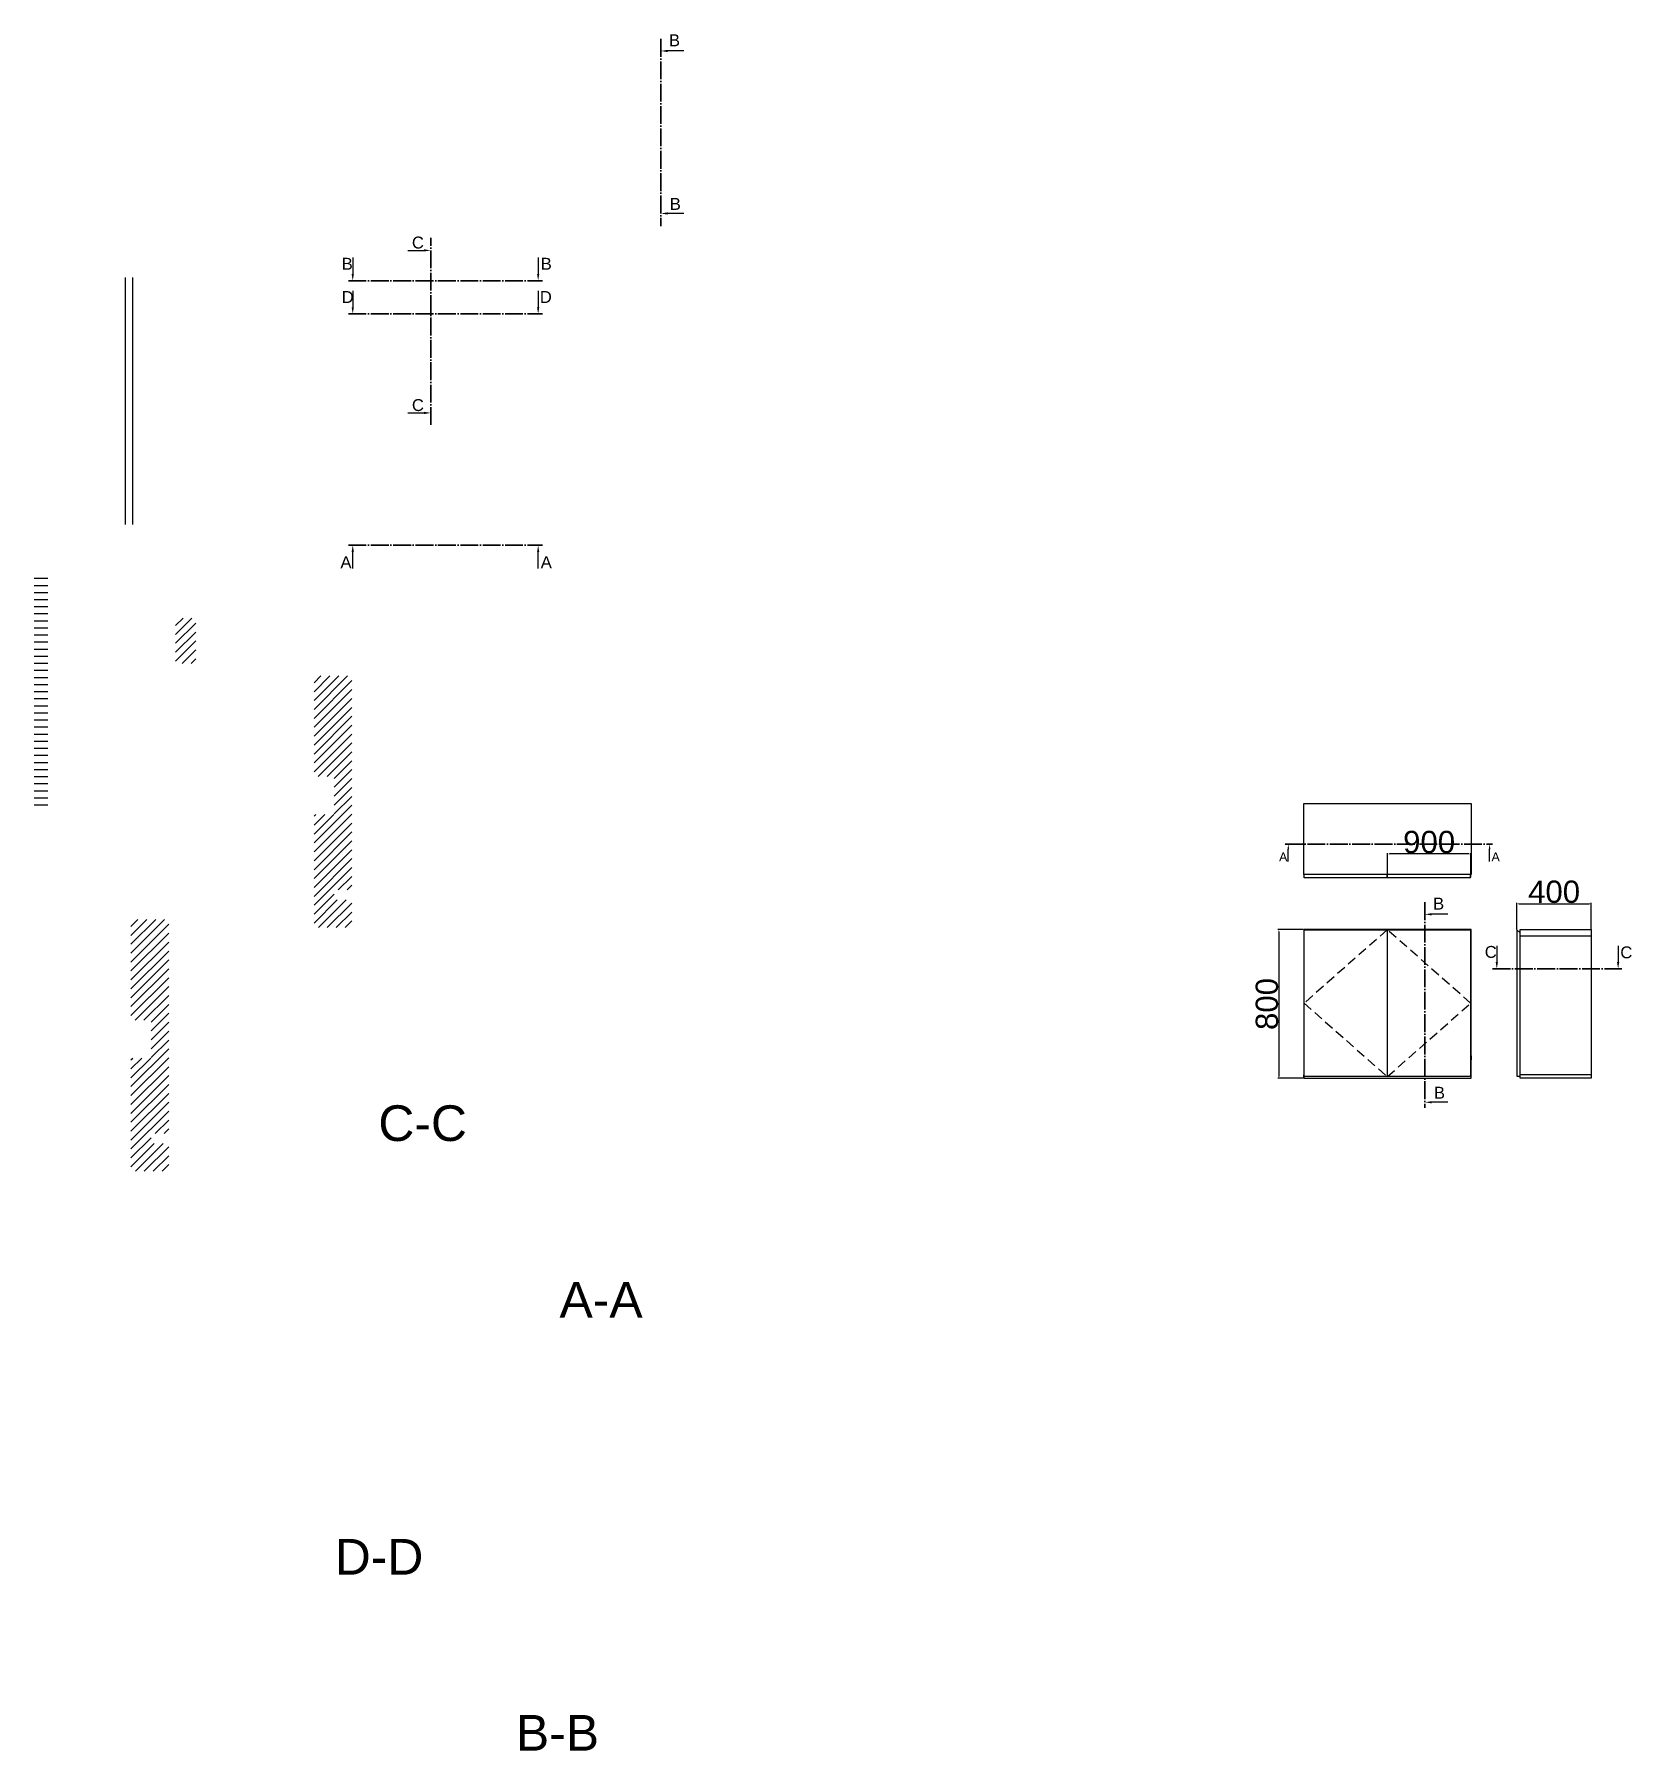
# Model space of a CAD drawing. Header units: millimetres. Extents: x -8279 to 76201, y -81 to 21625.
# Drawn here: x 3776 to 5925, y 19129 to 21438 of the extents above; entities that cross this region are included whole.
import ezdxf

# ---------------------------------------------------------------- set-up
doc = ezdxf.new("R2010")
doc.units = ezdxf.units.MM
doc.linetypes.add('ACAD_ISO04W100', pattern=[30, 24, -3, 0, -3])
doc.linetypes.add('DASHED', pattern=[19.05, 12.7, -6.35])
doc.layers.add('中心線', color=2, linetype='ACAD_ISO04W100', lineweight=35)
doc.layers.add('尺寸線', color=3, linetype='Continuous', lineweight=25)
doc.layers.add('剖面線', color=4, linetype='Continuous')
doc.styles.get("Standard").update_dxf_attribs({"font": 'Arial.ttf'})
doc.dimstyles.new('ISO-25', dxfattribs={"dimtxt": 30, "dimasz": 2.5, "dimexe": 1.25, "dimexo": 0.625, "dimtad": 1, "dimtxsty": 'Standard', "dimcen": 2.5, "dimadec": 0, "dimazin": 0, "dimtfac": 1, "dimtmove": 0, "dimatfit": 3, "dimfxl": 1, "dimarcsym": 0})
pattern_1 = [(45, (1943.346, 16321.9405), (-5.984613, 5.984613), [])]

# ---------------------------------------------------------------- blocks, each defined once
blk = doc.blocks.new('*D233')
at = {"color": 0, "lineweight": -2, "transparency": 16777216}
for p, q in [((5770.5, 20234), (5770.5, 20270)), ((5773, 20268.7), (5868, 20268.7)), ((5870.5, 20234.5), (5870.5, 20270))]:
    blk.add_line(p, q, dxfattribs=at)
at = {"color": 0, "transparency": 16777216}
for points in [[(5773, 20269.1), (5773, 20268.3), (5770.5, 20268.7)], [(5868, 20269.1), (5868, 20268.3), (5870.5, 20268.7)]]:
    blk.add_solid(points, dxfattribs=at)
at = {"layer": 'Defpoints', "color": 0, "transparency": 16777216}
for p in [(5870.5, 20268.7), (5770.5, 20233.3), (5870.5, 20233.8)]:
    blk.add_point(p, dxfattribs=at)
at = {"color": 0, "transparency": 16777216, "insert": (5820.5, 20284.6), "char_height": 30, "attachment_point": 5}
blk.add_mtext('400', dxfattribs=at)
blk = doc.blocks.new('*D234')
at = {"color": 0, "lineweight": -2, "transparency": 16777216}
for p, q in [((5596.5, 20304.3), (5596.5, 20336.8)), ((5705.8, 20335.6), (5599, 20335.6)), ((5708.3, 20304.3), (5708.3, 20336.8))]:
    blk.add_line(p, q, dxfattribs=at)
at = {"color": 0, "transparency": 16777216}
for points in [[(5599, 20336), (5599, 20335.1), (5596.5, 20335.6)], [(5705.8, 20336), (5705.8, 20335.1), (5708.3, 20335.6)]]:
    blk.add_solid(points, dxfattribs=at)
at = {"layer": 'Defpoints', "color": 0, "transparency": 16777216}
for p in [(5596.5, 20335.6), (5596.5, 20303.7), (5708.3, 20303.7)]:
    blk.add_point(p, dxfattribs=at)
at = {"color": 0, "transparency": 16777216, "insert": (5652.4, 20351.5), "char_height": 30, "attachment_point": 5}
blk.add_mtext('900', dxfattribs=at)
blk = doc.blocks.new('*D235')
at = {"color": 0, "lineweight": -2, "transparency": 16777216}
for p, q in [((5483.1, 20233.8), (5449, 20233.8)), ((5450.2, 20231.3), (5450.2, 20036.3)), ((5483.1, 20033.8), (5449, 20033.8))]:
    blk.add_line(p, q, dxfattribs=at)
at = {"color": 0, "transparency": 16777216}
for points in [[(5449.8, 20231.3), (5450.6, 20231.3), (5450.2, 20233.8)], [(5449.8, 20036.3), (5450.6, 20036.3), (5450.2, 20033.8)]]:
    blk.add_solid(points, dxfattribs=at)
at = {"layer": 'Defpoints', "color": 0, "transparency": 16777216}
for p in [(5483.8, 20233.8), (5450.2, 20033.8), (5483.8, 20033.8)]:
    blk.add_point(p, dxfattribs=at)
at = {"color": 0, "transparency": 16777216, "insert": (5434.3, 20133.8), "char_height": 30, "attachment_point": 5, "rotation": 90}
blk.add_mtext('800', dxfattribs=at)

msp = doc.modelspace()

# ---------------------------------------------------------------- hatches: boundary and pattern name
at = {"layer": '剖面線'}
h = msp.add_hatch(dxfattribs=at)
h.set_pattern_fill('ANSI31', color=256, scale=3, angle=45)
h.set_pattern_definition([(90, (2698.935, 10972.3015), (-9.525, 2e-15), [])])
h.paths.add_polyline_path([(3909.719, 21110.913), (3894.719, 21110.913), (3894.719, 20778.913), (3909.719, 20778.913)])
h = msp.add_hatch(dxfattribs=at)
h.set_pattern_fill('ANSI31', color=256, scale=3, angle=135)
h.set_pattern_definition([(180, (2606.4785, 10571.877), (-2e-15, -9.525), [])])
h.paths.add_polyline_path([(3794.263, 20715.488), (3776.263, 20715.488), (3776.263, 20395.488), (3794.263, 20395.488)])
h = msp.add_hatch(dxfattribs=at)
h.set_pattern_fill('ANSI31', color=256, scale=67.708169)
h.set_pattern_definition(pattern_1)
h.paths.add_polyline_path([(3993.345, 20652.962), (3966.262, 20652.962), (3966.262, 20592.025), (3993.345, 20592.025)])
h = msp.add_hatch(dxfattribs=at)
h.set_pattern_fill('ANSI31', color=256, scale=67.708169)
h.set_pattern_definition(pattern_1)
h.paths.add_polyline_path([(4152.459, 20439.682), (4179.543, 20439.682), (4179.543, 20388.9), (4152.459, 20388.9), (4152.459, 20236.557), (4203.24, 20236.557), (4203.24, 20273.797), (4179.543, 20273.797), (4179.543, 20287.338), (4203.24, 20287.338), (4203.24, 20575.098), (4152.459, 20575.098)])
h.paths.add_polyline_path([(4156.127, 20377.913), (4175.875, 20377.913), (4175.875, 20352.522), (4156.127, 20352.522)], flags=24)
h.paths.add_polyline_path([(4181.517, 20339.143), (4201.266, 20339.143), (4201.266, 20313.752), (4181.517, 20313.752)], flags=24)
h = msp.add_hatch(dxfattribs=at)
h.set_pattern_fill('ANSI31', color=256, scale=67.708169)
h.set_pattern_definition([(45, (1697.149, 15994.165), (-5.984613, 5.984613), [])])
h.paths.add_polyline_path([(3906.262, 20111.906), (3933.345, 20111.906), (3933.345, 20061.125), (3906.262, 20061.125), (3906.262, 19908.781), (3957.043, 19908.781), (3957.043, 19946.021), (3933.345, 19946.021), (3933.345, 19959.563), (3957.043, 19959.563), (3957.043, 20247.322), (3906.262, 20247.322)])
h.paths.add_polyline_path([(3909.93, 20050.137), (3929.678, 20050.137), (3929.678, 20024.747), (3909.93, 20024.747)], flags=24)
h.paths.add_polyline_path([(3935.32, 20011.367), (3955.068, 20011.367), (3955.068, 19985.976), (3935.32, 19985.976)], flags=24)

# ---------------------------------------------------------------- linework, layer by layer
for p, q in [((5708.751, 20308.191), (5483.751, 20308.191)), ((5484.251, 20303.691), (5484.251, 20308.191)), ((5596.001, 20303.691), (5596.001, 20308.191)), ((5596.501, 20303.691), (5596.501, 20308.191)), ((5708.251, 20303.691), (5708.251, 20308.191)), ((5484.251, 20233.339), (5483.751, 20233.339)), ((5770.473, 20233.339), (5770.473, 20190.589)), ((5770.473, 20233.339), (5774.973, 20229.339)), ((5770.473, 20233.339), (5770.473, 20036.589)), ((5774.973, 20038.839), (5774.973, 20229.339)), ((5870.473, 20229.339), (5870.473, 20038.839)), ((5708.751, 20224.839), (5708.251, 20224.839)), ((5708.751, 20033.839), (5708.751, 20224.839)), ((5483.751, 20033.839), (5483.751, 20038.607)), ((5483.751, 20038.339), (5483.751, 20033.839)), ((5483.751, 20038.339), (5484.251, 20038.339)), ((5483.751, 20033.839), (5708.751, 20033.839)), ((5596.001, 20038.339), (5596.501, 20038.339)), ((5598.751, 20033.839), (5703.751, 20033.839)), ((5708.251, 20038.339), (5708.751, 20038.339)), ((5770.473, 20036.589), (5774.973, 20036.589))]:
    msp.add_line(p, q)
at = {"linetype": 'DASHED'}
for p, q in [((5483.751, 20233.839), (5486.251, 20233.839)), ((5483.751, 20233.839), (5483.751, 20231.339)), ((5596.001, 20233.339), (5484.251, 20134.964)), ((5708.251, 20134.964), (5596.501, 20233.339)), ((5708.751, 20233.839), (5706.251, 20233.839)), ((5484.251, 20134.964), (5596.001, 20036.089)), ((5596.501, 20036.089), (5708.251, 20134.964))]:
    msp.add_line(p, q, dxfattribs=at)
at = {"color": 5, "linetype": 'DASHED'}
msp.add_line((5706.501, 20036.089), (5486.001, 20036.089), dxfattribs=at)
for points in [[(5483.751, 20308.191), (5483.751, 20403.691), (5708.751, 20403.691), (5708.751, 20308.191)], [(5596.001, 20303.691), (5484.251, 20303.691)], [(5708.251, 20303.691), (5596.501, 20303.691)], [(5708.251, 20224.839), (5708.751, 20224.839), (5708.751, 20233.839), (5483.751, 20233.839), (5483.751, 20224.839), (5484.251, 20224.839)], [(5596.001, 20233.339), (5596.001, 20036.089), (5484.251, 20036.089), (5484.251, 20233.339), (5596.001, 20233.339)], [(5708.251, 20233.339), (5708.251, 20036.089), (5596.501, 20036.089), (5596.501, 20233.339), (5708.251, 20233.339)], [(5484.251, 20224.839), (5483.751, 20224.839), (5483.751, 20038.607)], [(5596.001, 20224.839), (5596.501, 20224.839)], [(5708.751, 20063.839), (5708.751, 20058.839)]]:
    msp.add_lwpolyline(points)
for points in [[(5870.473, 20224.839), (5774.973, 20224.839), (5774.973, 20233.839), (5870.473, 20233.839)], [(5774.973, 20038.839), (5870.473, 20038.839), (5870.473, 20033.839), (5774.973, 20033.839)]]:
    msp.add_lwpolyline(points, close=True)
at = {"layer": '中心線'}
for p, q in [((4618.949, 21431.923), (4618.949, 21180.239)), ((4309.494, 20912.751), (4309.494, 21164.435)), ((4198.822, 21106.757), (4459.739, 21106.757)), ((4198.822, 21062.007), (4459.739, 21062.007)), ((4198.822, 20750.785), (4459.739, 20750.785)), ((5458.694, 20348.77), (5737.811, 20348.77)), ((5646.794, 20270.565), (5646.794, 19994.255)), ((5737.666, 20181.08), (5911.442, 20181.08))]:
    msp.add_line(p, q, dxfattribs=at)
at = {"layer": '尺寸線'}
for p, q in [((4649.949, 21415.795), (4627.949, 21415.795)), ((4649.949, 21197.158), (4627.949, 21197.158)), ((4204.569, 21137.757), (4204.569, 21115.757)), ((4278.494, 21147.516), (4300.494, 21147.516)), ((4453.992, 21137.757), (4453.992, 21115.757)), ((4204.569, 21093.007), (4204.569, 21071.007)), ((4453.992, 21093.007), (4453.992, 21071.007)), ((4278.494, 20928.879), (4300.494, 20928.879)), ((4204.569, 20719.785), (4204.569, 20741.785)), ((4453.992, 20719.785), (4453.992, 20741.785)), ((5463.004, 20325.52), (5463.004, 20342.02)), ((5733.71, 20325.52), (5733.71, 20342.02)), ((5677.794, 20254.436), (5655.794, 20254.436)), ((5743.413, 20212.08), (5743.413, 20190.08)), ((5906.627, 20212.08), (5906.627, 20190.08)), ((5677.794, 20001.553), (5655.794, 20001.553))]:
    msp.add_line(p, q, dxfattribs=at)
for points in [[(4627.949, 21414.295), (4627.949, 21417.295), (4618.949, 21415.795)], [(4627.949, 21195.658), (4627.949, 21198.658), (4618.949, 21197.158)], [(4300.494, 21149.016), (4300.494, 21146.016), (4309.494, 21147.516)], [(4206.069, 21115.757), (4203.069, 21115.757), (4204.569, 21106.757)], [(4452.492, 21115.757), (4455.492, 21115.757), (4453.992, 21106.757)], [(4206.069, 21071.007), (4203.069, 21071.007), (4204.569, 21062.007)], [(4452.492, 21071.007), (4455.492, 21071.007), (4453.992, 21062.007)], [(4300.494, 20930.379), (4300.494, 20927.379), (4309.494, 20928.879)], [(4206.069, 20741.785), (4203.069, 20741.785), (4204.569, 20750.785)], [(4452.492, 20741.785), (4455.492, 20741.785), (4453.992, 20750.785)], [(5464.129, 20342.02), (5461.879, 20342.02), (5463.004, 20348.77)], [(5732.585, 20342.02), (5734.835, 20342.02), (5733.71, 20348.77)], [(5655.794, 20252.936), (5655.794, 20255.936), (5646.794, 20254.436)], [(5744.913, 20190.08), (5741.913, 20190.08), (5743.413, 20181.08)], [(5905.127, 20190.08), (5908.127, 20190.08), (5906.627, 20181.08)], [(5655.794, 20000.053), (5655.794, 20003.053), (5646.794, 20001.553)]]:
    msp.add_solid(points, dxfattribs=at)

# ---------------------------------------------------------------- texts
for s, width, gutter_width, insert, char_height, attachment_point in [('B', 18.35482, 2, (4629.884, 21438.161), 16, 1), ('B', 18.35482, 2, (4645.938, 21218.024), 16, 3), ('C', 18.35482, 2, (4284.168, 21166.06), 16, 1), ('B', 18.35482, 2, (4189.706, 21137.536), 16, 1), ('B', 18.35482, 2, (4472.346, 21137.536), 16, 3), ('D', 18.35482, 2, (4189.706, 21092.785), 16, 1), ('D', 18.35482, 2, (4472.346, 21092.785), 16, 3), ('C', 18.35482, 2, (4284.168, 20947.423), 16, 1), ('A', 18.35482, 2, (4188.001, 20720.006), 16, 7), ('A', 18.35482, 2, (4472.346, 20720.006), 16, 9), ('A', 13.76611, 1.5, (5450.579, 20325.686), 12, 7), ('A', 13.76611, 1.5, (5747.475, 20325.686), 12, 9), ('B', 18.35482, 2, (5657.73, 20276.802), 16, 1), ('C', 18.35482, 2, (5727.215, 20211.85), 16, 1), ('C', 18.35482, 2, (5909.563, 20211.238), 16, 1), ('B', 18.35482, 2, (5673.783, 20022.419), 16, 3), ('C-C', 27.53223, 3, (4358.171, 19948.79), 48, 9), ('A-A', 27.53223, 3, (4594.486, 19711.986), 48, 9), ('D-D', 27.53223, 3, (4299.551, 19366.175), 48, 9), ('B-B', 27.53223, 3, (4535.866, 19129.371), 48, 9)]:
    msp.add_mtext_dynamic_manual_height_columns(s, width=width, gutter_width=gutter_width, heights=[0], dxfattribs=dict(at, insert=insert, char_height=char_height, attachment_point=attachment_point))

# ---------------------------------------------------------------- dimensions: what is measured, and where the dimension line sits
at = {"color": 3}
dim = msp.add_linear_dim(base=(5596.501, 20335.56), p1=(5708.251, 20303.691), p2=(5596.501, 20303.691), text='900', dimstyle='ISO-25', dxfattribs=at)
dim.commit()
dim.dimension.update_dxf_attribs({"geometry": '*D234', "text_midpoint": (5652.376, 20351.503)})
dim = msp.add_linear_dim(base=(5870.473, 20268.7), p1=(5770.473, 20233.339), p2=(5870.473, 20233.839), text='400', dimstyle='ISO-25', dxfattribs=at)
dim.commit()
dim.dimension.update_dxf_attribs({"geometry": '*D233', "text_midpoint": (5820.473, 20268.7), "dimtype": 160})
dim = msp.add_linear_dim(base=(5450.22, 20033.839), p1=(5483.751, 20233.839), p2=(5483.751, 20033.839), angle=90, text='800', dimstyle='ISO-25', dxfattribs=at)
dim.commit()
dim.dimension.update_dxf_attribs({"geometry": '*D235', "text_midpoint": (5434.278, 20133.839)})

doc.saveas('drawing.dxf')
